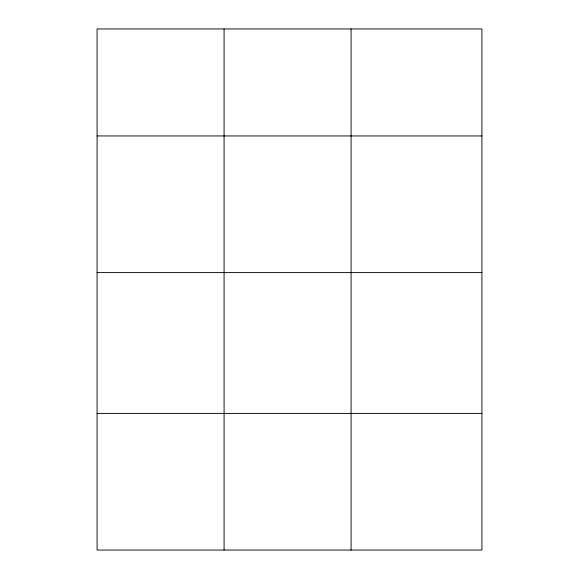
<?xml version="1.0" encoding="UTF-8"?>
<svg xmlns="http://www.w3.org/2000/svg" width="579" height="579" viewBox="0 0 579 579"><rect width="100%" height="100%" fill="white"/><g stroke="black" fill="none" stroke-linecap="round" stroke-linejoin="round"><path stroke-width="0.87" d="M481.916 272.6L481.916 28.95L97.084 28.95L97.084 550.05L481.916 550.05L481.916 272.6L97.084 272.6M97.084 135.949L481.916 135.949M97.084 413.399L481.916 413.399M351.077 28.95L351.077 550.05M224.08 28.95L224.08 550.05"/></g></svg>
